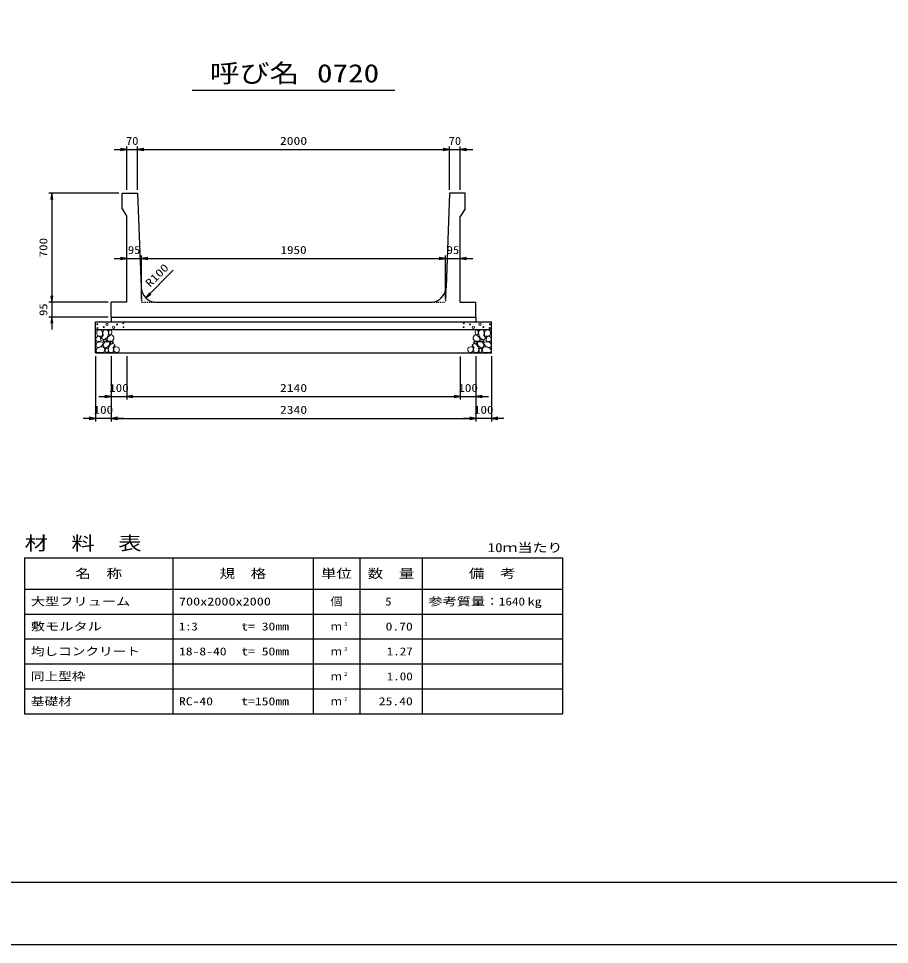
# Model space of a CAD drawing. Units: millimetres at full size. Extents: x 0 to 16820, y 0 to 11880.
# Drawn here: x 5646 to 11233, y 0 to 5940 of the extents above; entities that cross this region are included whole.
import ezdxf
from ezdxf.enums import TextEntityAlignment as Align

# ---------------------------------------------------------------- set-up
doc = ezdxf.new("R2010")
doc.units = ezdxf.units.MM
doc.linetypes.add('DASHED_SPACED', pattern=[12, 6, -6])
for name, color, linetype, lineweight in [('0_2', 7, 'Continuous', 25), ('D-DCR-HCHn', 4, 'Continuous', 9), ('D-MTR-FRAM', 7, 'Continuous', 25), ('D-MTR-LINE', 7, 'Continuous', 25), ('D-STR-DIM', 7, 'Continuous', 25), ('D-STR-STRn', 1, 'Continuous', 25), ('D-TTL', 2, 'Continuous', 25), ('D-TTL-TXT', 7, 'Continuous', 25)]:
    doc.layers.add(name, color=color, linetype=linetype, lineweight=lineweight)
doc.layers.add('D-MTR', color=7, linetype='Continuous')
doc.layers.add('D-MTR-TXT', color=7, linetype='Continuous')
doc.styles.add('ＭＳ ゴシック', font='')
doc.styles.get('ＭＳ ゴシック').set_extended_font_data('MS Gothic')

# ---------------------------------------------------------------- blocks, each defined once
blk = doc.blocks.new('open_arrow')
at = {"color": 0, "linetype": 'Continuous', "lineweight": -2}
blk.add_lwpolyline([(7.5, 1.25), (0, 0), (7.5, -1.25)], dxfattribs=at)

msp = doc.modelspace()

# ---------------------------------------------------------------- linework, layer by layer
at = {"layer": '0_2'}
for p, q in [((6240, 3775), (6240, 3495)), ((6340, 3775), (6340, 3495)), ((6340, 3775), (6340, 3495)), ((8480, 3772.5), (8480, 3495)), ((6160, 3515), (6420, 3515)), ((6340, 3515), (8480, 3515))]:
    msp.add_line(p, q, dxfattribs=at)
at = {"layer": 'D-DCR-HCHn'}
for points in [[(6178.399, 3938.696), (6162.796, 3942.163), (6148.928, 3935.228), (6147.194, 3919.626), (6150.661, 3907.491), (6167.997, 3902.29), (6180.132, 3902.29), (6185.333, 3910.958), (6185.333, 3930.028)], [(6192.267, 3940.429), (6187.067, 3924.827), (6188.8, 3907.491), (6176.665, 3888.421), (6192.267, 3879.753), (6209.603, 3888.421), (6220.005, 3902.29), (6223.472, 3924.827), (6220.005, 3936.962), (6209.603, 3942.163)], [(6225.206, 3936.962), (6225.206, 3916.159), (6233.874, 3910.958), (6242.542, 3916.159), (6244.275, 3928.294), (6242.542, 3938.696), (6230.407, 3942.163)], [(8594.794, 3936.962), (8594.794, 3916.159), (8586.126, 3910.958), (8577.458, 3916.159), (8575.725, 3928.294), (8577.458, 3938.696), (8589.593, 3942.163)], [(8627.733, 3940.429), (8632.933, 3924.827), (8631.2, 3907.491), (8643.335, 3888.421), (8627.733, 3879.753), (8610.397, 3888.421), (8599.995, 3902.29), (8596.528, 3924.827), (8599.995, 3936.962), (8610.397, 3942.163)], [(8641.601, 3938.696), (8657.204, 3942.163), (8671.072, 3935.228), (8672.806, 3919.626), (8669.339, 3907.491), (8652.003, 3902.29), (8639.868, 3902.29), (8634.667, 3910.958), (8634.667, 3930.028)], [(6145.46, 3895.356), (6140.26, 3879.753), (6147.194, 3869.352), (6164.53, 3867.618), (6176.366, 3872.699), (6171.464, 3884.954), (6174.932, 3891.889), (6167.997, 3898.823), (6157.596, 3902.29)], [(6178.366, 3837.757), (6191.208, 3857.019), (6189.603, 3861.834), (6171.946, 3866.65), (6155.894, 3865.045), (6144.658, 3855.414), (6143.052, 3844.177), (6144.658, 3832.941), (6157.499, 3829.731)], [(6195.735, 3879.753), (6187.067, 3872.819), (6190.534, 3867.618), (6202.669, 3867.618), (6207.87, 3869.352), (6211.337, 3876.286), (6206.136, 3881.487)], [(6223.311, 3837.757), (6231.337, 3857.019), (6224.916, 3865.045), (6205.654, 3865.045), (6197.628, 3861.834), (6189.603, 3850.598), (6189.603, 3840.967), (6197.628, 3828.125), (6207.259, 3826.52)], [(6221.739, 3898.823), (6213.071, 3878.02), (6220.005, 3869.352), (6240.808, 3869.352), (6249.476, 3872.819), (6258.144, 3884.954), (6258.144, 3895.356), (6249.476, 3909.224), (6239.074, 3910.958)], [(6247.389, 3855.414), (6255.415, 3861.834), (6252.204, 3866.65), (6240.968, 3866.65), (6236.153, 3865.045), (6232.942, 3858.624), (6237.758, 3853.808)], [(8598.261, 3898.823), (8606.929, 3878.02), (8599.995, 3869.352), (8579.192, 3869.352), (8570.524, 3872.819), (8561.856, 3884.954), (8561.856, 3895.356), (8570.524, 3909.224), (8580.926, 3910.958)], [(8572.611, 3855.414), (8564.585, 3861.834), (8567.796, 3866.65), (8579.032, 3866.65), (8583.847, 3865.045), (8587.058, 3858.624), (8582.242, 3853.808)], [(8596.689, 3837.757), (8588.663, 3857.019), (8595.084, 3865.045), (8614.346, 3865.045), (8622.372, 3861.834), (8630.397, 3850.598), (8630.397, 3840.967), (8622.372, 3828.125), (8612.741, 3826.52)], [(8624.265, 3879.753), (8632.933, 3872.819), (8629.466, 3867.618), (8617.331, 3867.618), (8612.13, 3869.352), (8608.663, 3876.286), (8613.864, 3881.487)], [(8641.634, 3837.757), (8628.792, 3857.019), (8630.397, 3861.834), (8648.054, 3866.65), (8664.106, 3865.045), (8675.342, 3855.414), (8676.948, 3844.177), (8675.342, 3832.941), (8662.501, 3829.731)], [(8674.54, 3895.356), (8679.74, 3879.753), (8672.806, 3869.352), (8655.47, 3867.618), (8643.634, 3872.699), (8648.536, 3884.954), (8645.068, 3891.889), (8652.003, 3898.823), (8662.404, 3902.29)], [(6184.787, 3797.627), (6196.023, 3802.443), (6199.234, 3818.494), (6192.813, 3829.731), (6181.577, 3832.941), (6167.13, 3831.336), (6151.078, 3824.915), (6143.052, 3815.284), (6143.052, 3804.048), (6147.868, 3797.627), (6167.13, 3799.232)], [(6220.101, 3802.443), (6220.101, 3821.705), (6212.075, 3826.52), (6204.049, 3821.705), (6202.444, 3810.469), (6204.049, 3800.837), (6215.285, 3797.627)], [(6250.599, 3799.232), (6255.415, 3813.679), (6253.81, 3829.731), (6265.046, 3847.388), (6250.599, 3855.414), (6234.548, 3847.388), (6224.916, 3834.546), (6221.706, 3813.679), (6224.916, 3802.443), (6234.548, 3797.627)], [(6263.441, 3800.837), (6277.887, 3797.627), (6290.729, 3804.048), (6292.334, 3818.494), (6289.124, 3829.731), (6273.072, 3834.546), (6261.836, 3834.546), (6257.02, 3826.52), (6257.02, 3808.863)], [(8556.559, 3800.837), (8542.113, 3797.627), (8529.271, 3804.048), (8527.666, 3818.494), (8530.876, 3829.731), (8546.928, 3834.546), (8558.164, 3834.546), (8562.98, 3826.52), (8562.98, 3808.863)], [(8569.401, 3799.232), (8564.585, 3813.679), (8566.19, 3829.731), (8554.954, 3847.388), (8569.401, 3855.414), (8585.452, 3847.388), (8595.084, 3834.546), (8598.294, 3813.679), (8595.084, 3802.443), (8585.452, 3797.627)], [(8599.899, 3802.443), (8599.899, 3821.705), (8607.925, 3826.52), (8615.951, 3821.705), (8617.556, 3810.469), (8615.951, 3800.837), (8604.715, 3797.627)], [(8635.213, 3797.627), (8623.977, 3802.443), (8620.766, 3818.494), (8627.187, 3829.731), (8638.423, 3832.941), (8652.87, 3831.336), (8668.922, 3824.915), (8676.948, 3815.284), (8676.948, 3804.048), (8672.132, 3797.627), (8652.87, 3799.232)]]:
    msp.add_lwpolyline(points, close=True, dxfattribs=at)
for centre, radius in [((6150.727, 3978.955), 3), ((6213.336, 3978.955), 7.5), ((6277.708, 3978.164), 3), ((6318.131, 3985.006), 3), ((8501.869, 3985.006), 3), ((8542.292, 3978.164), 3), ((8606.664, 3978.955), 7.5), ((8669.273, 3978.955), 3), ((6151.869, 3953.91), 3), ((6192.292, 3960.752), 3), ((6256.664, 3959.961), 7.5), ((6319.273, 3959.961), 3), ((8500.727, 3959.961), 3), ((8563.336, 3959.961), 7.5), ((8627.708, 3960.752), 3), ((8668.131, 3953.91), 3)]:
    msp.add_circle(centre, radius, dxfattribs=at)
at = {"layer": 'D-MTR-FRAM'}
for p, q in [((5685, 2480), (9135, 2480)), ((5685, 2480), (5685, 1480)), ((9135, 2480), (9135, 1480)), ((5685, 1480), (9135, 1480))]:
    msp.add_line(p, q, dxfattribs=at)
at = {"layer": 'D-MTR-LINE'}
for p, q in [((6635, 2480), (6635, 1480)), ((7535, 2480), (7535, 1480)), ((7835, 2480), (7835, 1480)), ((8235, 2480), (8235, 1480)), ((5685, 2280), (9135, 2280)), ((5685, 2120), (9135, 2120)), ((5685, 1960), (9135, 1960)), ((5685, 1800), (9135, 1800)), ((5685, 1640), (9135, 1640))]:
    msp.add_line(p, q, dxfattribs=at)
at = {"layer": 'D-STR-DIM'}
for p, q in [((6340, 4840), (6340, 5120)), ((6410, 4840), (6410, 5120)), ((6410, 4840), (6410, 5120)), ((8410, 4840), (8410, 5120)), ((8410, 4840), (8410, 5120)), ((8480, 4840), (8480, 5120)), ((6260, 5100), (6490, 5100)), ((6410, 5100), (8410, 5100)), ((8330, 5100), (8560, 5100)), ((6290, 4820), (5840, 4820)), ((5860, 4820), (5860, 4120)), ((6260, 4400), (6515, 4400)), ((6435, 4140), (6435, 4420)), ((6435, 4140), (6435, 4420)), ((6435, 4400), (8385, 4400)), ((8305, 4400), (8560, 4400)), ((8385, 4140), (8385, 4420)), ((8385, 4140), (8385, 4420)), ((6462.055, 4148.038), (6638.832, 4324.815)), ((5860, 4200), (5860, 3945)), ((6220, 4120), (5840, 4120)), ((6220, 4120), (5840, 4120)), ((6220, 4025), (5840, 4025)), ((6140, 3775), (6140, 3355)), ((6240, 3775), (6240, 3355)), ((6240, 3775), (6240, 3355)), ((8480, 3772.5), (8480, 3495)), ((8580, 3775), (8580, 3355)), ((8580, 3775), (8580, 3355)), ((8580, 3775), (8580, 3495)), ((8680, 3775), (8680, 3355)), ((8400, 3515), (8660, 3515)), ((6320, 3375), (6060, 3375)), ((6240, 3375), (8580, 3375)), ((8760, 3375), (8500, 3375))]:
    msp.add_line(p, q, dxfattribs=at)
at = {"layer": 'D-STR-STRn'}
for p, q in [((6310, 4820), (6410, 4820)), ((6310, 4720), (6310, 4820)), ((6410, 4820), (6431.556, 4216.431)), ((8410, 4820), (8388.444, 4216.431)), ((8510, 4820), (8410, 4820)), ((8510, 4720), (8510, 4820)), ((6310, 4720), (6340, 4670)), ((8510, 4720), (8480, 4670)), ((6340, 4120), (6340, 4670)), ((8480, 4120), (8480, 4670)), ((6240, 4025), (6240, 4120)), ((6340, 4120), (6240, 4120)), ((6531.492, 4120), (8288.508, 4120)), ((8480, 4120), (8580, 4120)), ((8580, 4025), (8580, 4120)), ((6140, 3795), (6140, 3995)), ((6140, 3995), (8680, 3995)), ((6240, 4025), (8580, 4025)), ((6240, 4025), (6240, 3995)), ((8580, 4025), (8580, 3995)), ((8680, 3795), (8680, 3995)), ((6140, 3945), (8680, 3945)), ((6140, 3795), (8680, 3795))]:
    msp.add_line(p, q, dxfattribs=at)
at = {"layer": 'D-STR-STRn', "color": 2, "linetype": 'DASHED_SPACED'}
for p, q in [((6431.556, 4216.431), (6435, 4120)), ((8388.444, 4216.431), (8385, 4120)), ((6435, 4120), (6531.492, 4120)), ((8288.508, 4120), (8385, 4120))]:
    msp.add_line(p, q, dxfattribs=at)
at = {"layer": 'D-STR-STRn'}
for centre, start, end in [((6531.492, 4220), 182.04541, 270), ((8288.508, 4220), 270, 357.95459)]:
    msp.add_arc(centre, 100, start, end, dxfattribs=at)
at = {"layer": 'D-TTL'}
for points in [[(0, 0), (16820, 0), (16820, 11880), (0, 11880)], [(400, 400), (16420, 400), (16420, 11480), (400, 11480)]]:
    msp.add_lwpolyline(points, close=True, dxfattribs=at)
at = {"layer": 'D-TTL-TXT'}
msp.add_line((6760, 5480), (8060, 5480), dxfattribs=at)

# ---------------------------------------------------------------- block references
at = {"layer": '0_2', "xscale": 5.33, "yscale": 5.33, "rotation": 180}
for p in [(6240, 3515), (8480, 3515)]:
    msp.add_blockref('open_arrow', p, dxfattribs=at)
at = {"layer": '0_2', "xscale": 5.33, "yscale": 5.33}
msp.add_blockref('open_arrow', (6340, 3515), dxfattribs=at)
msp.add_blockref('open_arrow', (6340, 3515), dxfattribs=at)
at = {"layer": 'D-STR-DIM', "xscale": 5.33, "yscale": 5.33}
for p, rotation in [((6340, 5100), 180), ((8410, 5100), 180), ((8410, 5100), 180), ((5860, 4820), 270), ((6340, 4400), 180), ((8385, 4400), 180), ((8385, 4400), 180), ((5860, 4120), 90), ((5860, 4120), 90), ((6462.055, 4148.038), 45), ((5860, 4025), 270), ((8480, 3515), 180), ((6140, 3375), 180), ((8580, 3375), 180), ((8580, 3375), 180)]:
    msp.add_blockref('open_arrow', p, dxfattribs=dict(at, rotation=rotation))
for p in [(6410, 5100), (6410, 5100), (8480, 5100), (6435, 4400), (6435, 4400), (8480, 4400), (8580, 3515), (6240, 3375), (6240, 3375), (8680, 3375)]:
    msp.add_blockref('open_arrow', p, dxfattribs=at)

# ---------------------------------------------------------------- texts
at = {"layer": '0_2', "style": 'ＭＳ ゴシック'}
for s, width, p in [('100', 1.2, (6290, 3570)), ('2140', 1.25, (7410, 3570))]:
    msp.add_text(s, height=51.32, dxfattribs=dict(at, width=width)).set_placement(p, align=Align.MIDDLE_CENTER)
at = {"layer": 'D-MTR', "style": 'ＭＳ ゴシック', "width": 1.25}
msp.add_text('材\u3000料\u3000表', height=87.98, dxfattribs=at).set_placement((5685, 2504), align=Align.BOTTOM_LEFT)
at = {"layer": 'D-MTR', "style": 'ＭＳ ゴシック', "width": 1.2}
msp.add_text('10ｍ当たり', height=58.65, dxfattribs=at).set_placement((9135, 2499.333), align=Align.BOTTOM_RIGHT)
at = {"layer": 'D-MTR-TXT', "style": 'ＭＳ ゴシック'}
for s, height, width, p in [('名\u3000称', 58.65, 1.25, (6160, 2380)), ('規\u3000格', 58.65, 1.25, (7085, 2380)), ('単位', 58.65, 1.25, (7685, 2380)), ('数\u3000量', 58.65, 1.25, (8035, 2380)), ('備\u3000考', 58.65, 1.25, (8685, 2380)), ('個', 51.32, 1.1, (7685, 2200))]:
    msp.add_text(s, height=height, dxfattribs=dict(at, width=width)).set_placement(p, align=Align.MIDDLE_CENTER)
for s, width, p in [('大型フリューム', 1.3, (5725, 2200)), ('700x2000x2000', 1.3, (6675, 2200)), ('参考質量：    kg', 1.3, (8275, 2200)), ('敷モルタル', 1.3, (5725, 2040)), ('1:3', 1.15, (6675, 2040)), ('t= 30mm', 1.25, (7075, 2040)), ('均しコンクリート', 1.25, (5725, 1880)), ('18-8-40', 1.25, (6675, 1880)), ('t= 50mm', 1.25, (7075, 1880)), ('同上型枠', 1.25, (5725, 1720)), ('基礎材', 1.25, (5725, 1560)), ('RC-40', 1.25, (6675, 1560)), ('t=150mm', 1.25, (7075, 1560))]:
    msp.add_text(s, height=51.32, dxfattribs=dict(at, width=width)).set_placement(p, align=Align.MIDDLE_LEFT)
for s, width, p in [('5', 1.15, (8038.553, 2200)), ('1640', 1.2, (8895, 2200)), ('0.70', 1.25, (8175, 2040)), ('1.27', 1.2, (8175, 1880)), ('1.00', 1.2, (8175, 1720)), ('25.40', 1.25, (8175, 1560))]:
    msp.add_text(s, height=51.32, dxfattribs=dict(at, width=width)).set_placement(p, align=Align.MIDDLE_RIGHT)
for p in [(7685, 2040), (7685, 1880), (7685, 1720), (7685, 1560)]:
    msp.add_text('ｍ', height=51.32, dxfattribs=at).set_placement(p, align=Align.MIDDLE_CENTER)
at = {"layer": 'D-MTR-TXT', "style": 'ＭＳ ゴシック', "width": 1.15}
for s, p in [('3', (7735, 2035.333)), ('3', (7735, 1875.333)), ('2', (7735, 1715.333)), ('2', (7735, 1555.333))]:
    msp.add_text(s, height=25.66, dxfattribs=at).set_placement(p, align=Align.BOTTOM_LEFT)
at = {"layer": 'D-STR-DIM', "style": 'ＭＳ ゴシック'}
for s, width, p in [('70', 1.15, (6375, 5155)), ('2000', 1.25, (7410, 5155)), ('70', 1.15, (8445, 5155)), ('95', 1.15, (6387.5, 4455)), ('1950', 1.2, (7410, 4455)), ('95', 1.15, (8432.5, 4455)), ('100', 1.2, (8530, 3570)), ('100', 1.2, (6190, 3430)), ('2340', 1.25, (7410, 3430)), ('100', 1.2, (8630, 3430))]:
    msp.add_text(s, height=51.32, dxfattribs=dict(at, width=width)).set_placement(p, align=Align.MIDDLE_CENTER)
for s, width, p in [('700', 1.2, (5805, 4470)), ('95', 1.15, (5805, 4072.5))]:
    msp.add_text(s, height=51.32, rotation=90, dxfattribs=dict(at, width=width)).set_placement(p, align=Align.MIDDLE_CENTER)
at = {"layer": 'D-STR-DIM', "style": 'ＭＳ ゴシック', "width": 1.25}
msp.add_text('R100', height=51.32, rotation=45, dxfattribs=at).set_placement((6500.995, 4202.063), align=Align.BOTTOM_LEFT)
at = {"layer": 'D-TTL-TXT', "style": 'ＭＳ ゴシック'}
for s, width, p in [('呼び名', 1.2, (7160, 5495)), ('0720', 1.25, (7760, 5495))]:
    msp.add_text(s, height=117.3, dxfattribs=dict(at, width=width)).set_placement(p, align=Align.BOTTOM_CENTER)

doc.saveas('drawing.dxf')
